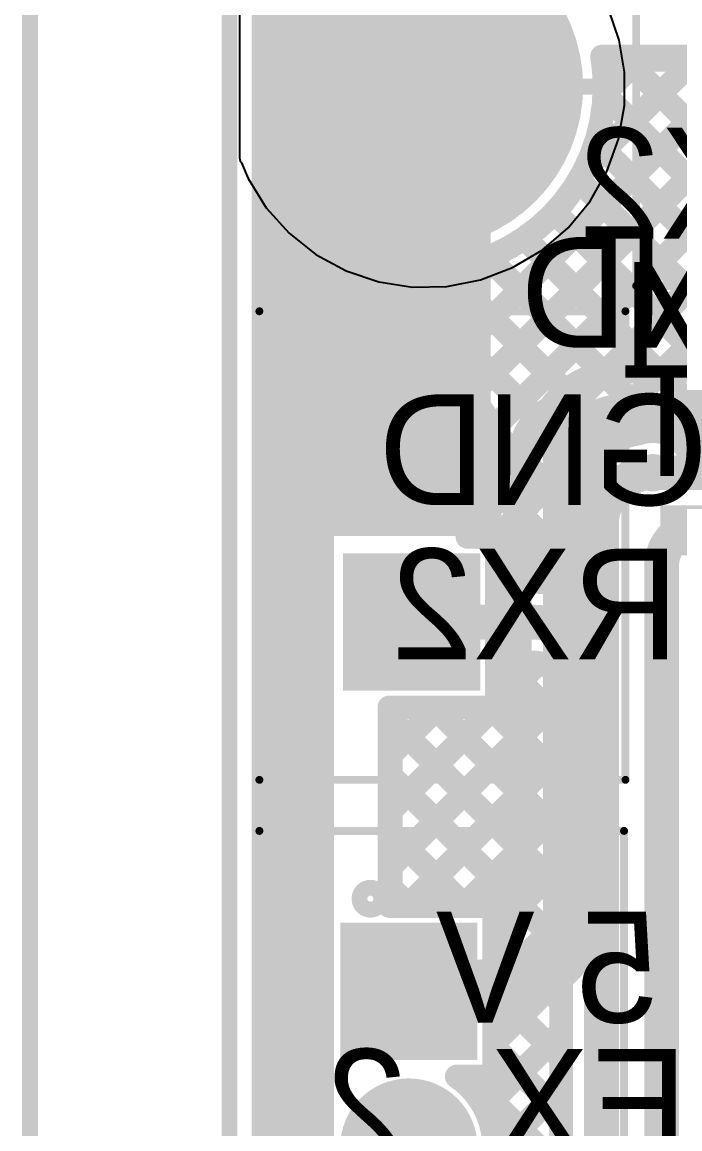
# Model space of a CAD drawing. Header units: millimetres. Extents: x 4.35 to 7.26, y 1.61 to 5.34.
# Drawn here: x 4.37 to 4.786, y 4.26 to 4.96 of the extents above; entities that cross this region are included whole.
import ezdxf

# ---------------------------------------------------------------- set-up
doc = ezdxf.new("R2010")
doc.units = ezdxf.units.MM
doc.header["$MEASUREMENT"] = 0
for name, color, linetype in [('BottomLayer', 5, 'Continuous'), ('BottomOverlay', 54, 'Continuous'), ('BottomPaste', 16, 'Continuous'), ('BottomSolder', 6, 'Continuous'), ('Mechanical1', 6, 'Continuous'), ('Mechanical2', 216, 'Continuous'), ('MultiLayer', 9, 'Continuous'), ('PadHoleLayer', 156, 'Continuous'), ('TopLayer', 1, 'Continuous'), ('TopOverlay', 2, 'Continuous'), ('TopSolder', 216, 'Continuous'), ('ViaHoleLayer', 16, 'Continuous')]:
    doc.layers.add(name, color=color, linetype=linetype)

# ---------------------------------------------------------------- blocks, each defined once
blk = doc.blocks.new('B2B_XH_A_LF__SN__65')
at = {"layer": 'BottomLayer', "const_width": 0.03937}
blk.add_lwpolyline([(0.02953, 0, 1), (0.0689, 0, 1)], format="xyb", close=True, dxfattribs=at)
at = {"layer": 'BottomLayer'}
blk.add_solid([(-0.08858, -0.03937), (-0.00984, -0.03937), (-0.08858, 0.03937), (-0.00984, 0.03937)], dxfattribs=at)
at = {"layer": 'BottomSolder', "const_width": 0.04337}
blk.add_lwpolyline([(0.02753, 0, 1), (0.0709, 0, 1)], format="xyb", close=True, dxfattribs=at)
at = {"layer": 'BottomSolder'}
blk.add_solid([(-0.09258, -0.04337), (-0.00584, -0.04337), (-0.09258, 0.04337), (-0.00584, 0.04337)], dxfattribs=at)
at = {"layer": 'MultiLayer', "const_width": 0.03937}
blk.add_lwpolyline([(0.02953, 0, 1), (0.0689, 0, 1)], format="xyb", close=True, dxfattribs=at)
at = {"layer": 'MultiLayer'}
blk.add_solid([(-0.08858, -0.03937), (-0.00984, -0.03937), (-0.08858, 0.03937), (-0.00984, 0.03937)], dxfattribs=at)
at = {"layer": 'PadHoleLayer', "const_width": 0.01969}
for points in [[(-0.05906, 0, 1), (-0.03937, 0, 1)], [(0.03937, 0, 1), (0.05906, 0, 1)]]:
    blk.add_lwpolyline(points, format="xyb", close=True, dxfattribs=at)
at = {"layer": 'TopLayer', "const_width": 0.03937}
blk.add_lwpolyline([(0.02953, 0, 1), (0.0689, 0, 1)], format="xyb", close=True, dxfattribs=at)
at = {"layer": 'TopLayer'}
blk.add_solid([(-0.08858, -0.03937), (-0.00984, -0.03937), (-0.08858, 0.03937), (-0.00984, 0.03937)], dxfattribs=at)
at = {"layer": 'TopOverlay', "const_width": 0.005}
for points in [[(-0.1489, 0.09614), (0.14724, 0.09614)], [(-0.1489, -0.13512), (-0.1489, 0.09614)], [(0.14724, -0.13512), (0.14724, 0.09614)], [(-0.1489, -0.13512), (0.14724, -0.13512)]]:
    blk.add_lwpolyline(points, dxfattribs=at)
at = {"layer": 'TopOverlay', "const_width": 0.0025}
for points in [[(-0.15015, 0.09614, 1), (-0.14765, 0.09614, 1)], [(-0.15015, 0.09614, 1), (-0.14765, 0.09614, 1)], [(0.14599, 0.09614, 1), (0.14849, 0.09614, 1)], [(0.14599, 0.09614, 1), (0.14849, 0.09614, 1)], [(-0.15015, -0.13512, 1), (-0.14765, -0.13512, 1)], [(-0.15015, -0.13512, 1), (-0.14765, -0.13512, 1)], [(0.14599, -0.13512, 1), (0.14849, -0.13512, 1)], [(0.14599, -0.13512, 1), (0.14849, -0.13512, 1)]]:
    blk.add_lwpolyline(points, format="xyb", close=True, dxfattribs=at)
at = {"layer": 'TopSolder', "const_width": 0.04337}
blk.add_lwpolyline([(0.02753, 0, 1), (0.0709, 0, 1)], format="xyb", close=True, dxfattribs=at)
at = {"layer": 'TopSolder'}
blk.add_solid([(-0.09258, -0.04337), (-0.00584, -0.04337), (-0.09258, 0.04337), (-0.00584, 0.04337)], dxfattribs=at)
blk = doc.blocks.new('B2B_XH_A_LF__SN__66')
at = {"layer": 'BottomLayer', "const_width": 0.03937}
blk.add_lwpolyline([(0.02953, 0, 1), (0.0689, 0, 1)], format="xyb", close=True, dxfattribs=at)
at = {"layer": 'BottomLayer'}
blk.add_solid([(-0.08858, -0.03937), (-0.00984, -0.03937), (-0.08858, 0.03937), (-0.00984, 0.03937)], dxfattribs=at)
at = {"layer": 'BottomSolder', "const_width": 0.04337}
blk.add_lwpolyline([(0.02753, 0, 1), (0.0709, 0, 1)], format="xyb", close=True, dxfattribs=at)
at = {"layer": 'BottomSolder'}
blk.add_solid([(-0.09258, -0.04337), (-0.00584, -0.04337), (-0.09258, 0.04337), (-0.00584, 0.04337)], dxfattribs=at)
at = {"layer": 'MultiLayer', "const_width": 0.03937}
blk.add_lwpolyline([(0.02953, 0, 1), (0.0689, 0, 1)], format="xyb", close=True, dxfattribs=at)
at = {"layer": 'MultiLayer'}
blk.add_solid([(-0.08858, -0.03937), (-0.00984, -0.03937), (-0.08858, 0.03937), (-0.00984, 0.03937)], dxfattribs=at)
at = {"layer": 'PadHoleLayer', "const_width": 0.01969}
for points in [[(-0.05906, 0, 1), (-0.03937, 0, 1)], [(0.03937, 0, 1), (0.05906, 0, 1)]]:
    blk.add_lwpolyline(points, format="xyb", close=True, dxfattribs=at)
at = {"layer": 'TopLayer', "const_width": 0.03937}
blk.add_lwpolyline([(0.02953, 0, 1), (0.0689, 0, 1)], format="xyb", close=True, dxfattribs=at)
at = {"layer": 'TopLayer'}
blk.add_solid([(-0.08858, -0.03937), (-0.00984, -0.03937), (-0.08858, 0.03937), (-0.00984, 0.03937)], dxfattribs=at)
at = {"layer": 'TopOverlay', "const_width": 0.005}
for points in [[(-0.1489, 0.09614), (0.14724, 0.09614)], [(-0.1489, 0.09614), (-0.1489, -0.13512)], [(0.14724, 0.09614), (0.14724, -0.13512)], [(-0.1489, -0.13512), (0.14724, -0.13512)]]:
    blk.add_lwpolyline(points, dxfattribs=at)
at = {"layer": 'TopOverlay', "const_width": 0.0025}
for points in [[(-0.15015, 0.09614, 1), (-0.14765, 0.09614, 1)], [(-0.15015, 0.09614, 1), (-0.14765, 0.09614, 1)], [(0.14599, 0.09614, 1), (0.14849, 0.09614, 1)], [(0.14599, 0.09614, 1), (0.14849, 0.09614, 1)], [(-0.15015, -0.13512, 1), (-0.14765, -0.13512, 1)], [(-0.15015, -0.13512, 1), (-0.14765, -0.13512, 1)], [(0.14599, -0.13512, 1), (0.14849, -0.13512, 1)], [(0.14599, -0.13512, 1), (0.14849, -0.13512, 1)]]:
    blk.add_lwpolyline(points, format="xyb", close=True, dxfattribs=at)
at = {"layer": 'TopSolder', "const_width": 0.04337}
blk.add_lwpolyline([(0.02753, 0, 1), (0.0709, 0, 1)], format="xyb", close=True, dxfattribs=at)
at = {"layer": 'TopSolder'}
blk.add_solid([(-0.09258, -0.04337), (-0.00584, -0.04337), (-0.09258, 0.04337), (-0.00584, 0.04337)], dxfattribs=at)
blk = doc.blocks.new('SOT_23_5_B_94')
at = {"layer": 'BottomLayer'}
for points in [[(-0.07283, 0.02559), (-0.02953, 0.02559), (-0.07283, 0.04921), (-0.02953, 0.04921)], [(0.02953, 0.02559), (0.07283, 0.02559), (0.02953, 0.04921), (0.07283, 0.04921)], [(-0.07283, -0.01181), (-0.02953, -0.01181), (-0.07283, 0.01181), (-0.02953, 0.01181)], [(-0.07283, -0.04921), (-0.02953, -0.04921), (-0.07283, -0.02559), (-0.02953, -0.02559)], [(0.02953, -0.04921), (0.07283, -0.04921), (0.02953, -0.02559), (0.07283, -0.02559)]]:
    blk.add_solid(points, dxfattribs=at)
at = {"layer": 'BottomOverlay', "const_width": 0.005}
for points in [[(0.02598, 0.0589), (-0.02945, 0.0589)], [(0.03465, 0.01646), (0.03465, -0.01732)], [(0.02598, -0.0589), (-0.02945, -0.0589)]]:
    blk.add_lwpolyline(points, dxfattribs=at)
at = {"layer": 'BottomOverlay'}
for points, const_width in [([(-0.0307, 0.0589, 1), (-0.0282, 0.0589, 1)], 0.0025), ([(0.02473, 0.0589, 1), (0.02723, 0.0589, 1)], 0.0025), ([(0.0334, 0.01646, 1), (0.0359, 0.01646, 1)], 0.0025), ([(0.0334, -0.01732, 1), (0.0359, -0.01732, 1)], 0.0025), ([(-0.0615, -0.0615, 1), (-0.06843, -0.0615, 1)], 0.01), ([(-0.07093, -0.0615, 1), (-0.06593, -0.0615, 1)], 0.005), ([(-0.064, -0.0615, 1), (-0.059, -0.0615, 1)], 0.005), ([(-0.0307, -0.0589, 1), (-0.0282, -0.0589, 1)], 0.0025), ([(0.02473, -0.0589, 1), (0.02723, -0.0589, 1)], 0.0025)]:
    blk.add_lwpolyline(points, format="xyb", close=True, dxfattribs=dict(at, const_width=const_width))
at = {"layer": 'BottomPaste'}
for points in [[(-0.07283, 0.02559), (-0.02953, 0.02559), (-0.07283, 0.04921), (-0.02953, 0.04921)], [(0.02953, 0.02559), (0.07283, 0.02559), (0.02953, 0.04921), (0.07283, 0.04921)], [(-0.07283, -0.01181), (-0.02953, -0.01181), (-0.07283, 0.01181), (-0.02953, 0.01181)], [(-0.07283, -0.04921), (-0.02953, -0.04921), (-0.07283, -0.02559), (-0.02953, -0.02559)], [(0.02953, -0.04921), (0.07283, -0.04921), (0.02953, -0.02559), (0.07283, -0.02559)]]:
    blk.add_solid(points, dxfattribs=at)
at = {"layer": 'BottomSolder'}
for points in [[(-0.07683, 0.02159), (-0.02553, 0.02159), (-0.07683, 0.05321), (-0.02553, 0.05321)], [(0.02553, 0.02159), (0.07683, 0.02159), (0.02553, 0.05321), (0.07683, 0.05321)], [(-0.07683, -0.01581), (-0.02553, -0.01581), (-0.07683, 0.01581), (-0.02553, 0.01581)], [(-0.07683, -0.05321), (-0.02553, -0.05321), (-0.07683, -0.02159), (-0.02553, -0.02159)], [(0.02553, -0.05321), (0.07683, -0.05321), (0.02553, -0.02159), (0.07683, -0.02159)]]:
    blk.add_solid(points, dxfattribs=at)
blk = doc.blocks.new('B4B_XH_A_LF__SN__111')
at = {"layer": 'BottomLayer', "const_width": 0.03937}
for points in [[(-0.0689, 0, 1), (-0.02953, 0, 1)], [(0.02953, 0, 1), (0.0689, 0, 1)], [(0.12795, 0, 1), (0.16732, 0, 1)]]:
    blk.add_lwpolyline(points, format="xyb", close=True, dxfattribs=at)
at = {"layer": 'BottomLayer'}
blk.add_solid([(-0.18701, -0.03937), (-0.10827, -0.03937), (-0.18701, 0.03937), (-0.10827, 0.03937)], dxfattribs=at)
at = {"layer": 'BottomSolder', "const_width": 0.04337}
for points in [[(-0.0709, 0, 1), (-0.02753, 0, 1)], [(0.02753, 0, 1), (0.0709, 0, 1)], [(0.12595, 0, 1), (0.16932, 0, 1)]]:
    blk.add_lwpolyline(points, format="xyb", close=True, dxfattribs=at)
at = {"layer": 'BottomSolder'}
blk.add_solid([(-0.19101, -0.04337), (-0.10427, -0.04337), (-0.19101, 0.04337), (-0.10427, 0.04337)], dxfattribs=at)
at = {"layer": 'MultiLayer', "const_width": 0.03937}
for points in [[(-0.0689, 0, 1), (-0.02953, 0, 1)], [(0.02953, 0, 1), (0.0689, 0, 1)], [(0.12795, 0, 1), (0.16732, 0, 1)]]:
    blk.add_lwpolyline(points, format="xyb", close=True, dxfattribs=at)
at = {"layer": 'MultiLayer'}
blk.add_solid([(-0.18701, -0.03937), (-0.10827, -0.03937), (-0.18701, 0.03937), (-0.10827, 0.03937)], dxfattribs=at)
at = {"layer": 'PadHoleLayer', "const_width": 0.01969}
for points in [[(-0.15748, 0, 1), (-0.1378, 0, 1)], [(-0.05906, 0, 1), (-0.03937, 0, 1)], [(0.03937, 0, 1), (0.05906, 0, 1)], [(0.1378, 0, 1), (0.15748, 0, 1)]]:
    blk.add_lwpolyline(points, format="xyb", close=True, dxfattribs=at)
at = {"layer": 'TopLayer', "const_width": 0.03937}
for points in [[(-0.0689, 0, 1), (-0.02953, 0, 1)], [(0.02953, 0, 1), (0.0689, 0, 1)], [(0.12795, 0, 1), (0.16732, 0, 1)]]:
    blk.add_lwpolyline(points, format="xyb", close=True, dxfattribs=at)
at = {"layer": 'TopLayer'}
blk.add_solid([(-0.18701, -0.03937), (-0.10827, -0.03937), (-0.18701, 0.03937), (-0.10827, 0.03937)], dxfattribs=at)
at = {"layer": 'TopOverlay', "const_width": 0.005}
for points in [[(-0.24898, -0.09441), (-0.24898, 0.13598)], [(0.24425, 0.13598), (-0.24898, 0.13598)], [(0.24425, -0.09441), (0.24425, 0.13598)], [(0.24425, -0.09441), (-0.24898, -0.09441)]]:
    blk.add_lwpolyline(points, dxfattribs=at)
at = {"layer": 'TopOverlay'}
for points, const_width in [([(-0.25023, 0.13598, 1), (-0.24773, 0.13598, 1)], 0.0025), ([(-0.25023, 0.13598, 1), (-0.24773, 0.13598, 1)], 0.0025), ([(0.243, 0.13598, 1), (0.2455, 0.13598, 1)], 0.0025), ([(0.243, 0.13598, 1), (0.2455, 0.13598, 1)], 0.0025), ([(-0.19921, -0.02425, 1), (-0.21307, -0.02425, 1)], 0.01), ([(-0.21557, -0.02425, 1), (-0.21057, -0.02425, 1)], 0.005), ([(-0.20171, -0.02425, 1), (-0.19671, -0.02425, 1)], 0.005), ([(-0.25023, -0.09441, 1), (-0.24773, -0.09441, 1)], 0.0025), ([(-0.25023, -0.09441, 1), (-0.24773, -0.09441, 1)], 0.0025), ([(0.243, -0.09441, 1), (0.2455, -0.09441, 1)], 0.0025), ([(0.243, -0.09441, 1), (0.2455, -0.09441, 1)], 0.0025)]:
    blk.add_lwpolyline(points, format="xyb", close=True, dxfattribs=dict(at, const_width=const_width))
at = {"layer": 'TopSolder', "const_width": 0.04337}
for points in [[(-0.0709, 0, 1), (-0.02753, 0, 1)], [(0.02753, 0, 1), (0.0709, 0, 1)], [(0.12595, 0, 1), (0.16932, 0, 1)]]:
    blk.add_lwpolyline(points, format="xyb", close=True, dxfattribs=at)
at = {"layer": 'TopSolder'}
blk.add_solid([(-0.19101, -0.04337), (-0.10427, -0.04337), (-0.19101, 0.04337), (-0.10427, 0.04337)], dxfattribs=at)

msp = doc.modelspace()

# ---------------------------------------------------------------- linework, layer by layer
at = {"layer": 'BottomLayer'}
for points, const_width in [([(4.57279, 4.919, 1), (4.67121, 4.919, 1)], 0.09843), ([(4.73261, 4.938, 1), (4.74011, 4.938, 1)], 0.0075), ([(4.73261, 4.938, 1), (4.74011, 4.938, 1)], 0.0075), ([(4.74561, 4.938, 1), (4.75311, 4.938, 1)], 0.0075), ([(4.75748, 4.938, 1), (4.76498, 4.938, 1)], 0.0075), ([(4.78097, 4.938, 1), (4.78847, 4.938, 1)], 0.0075), ([(4.69609, 4.92151, 1), (4.70791, 4.92151, 1)], 0.01181), ([(4.53609, 4.91649, 1), (4.54791, 4.91649, 1)], 0.01181), ([(4.6195, 4.919, 1), (4.6245, 4.919, 1)], 0.005), ([(4.6195, 4.919, 1), (4.6245, 4.919, 1)], 0.005), ([(4.72793, 4.919, 1), (4.73293, 4.919, 1)], 0.005), ([(4.73418, 4.919, 1), (4.74168, 4.919, 1)], 0.0075), ([(4.73418, 4.919, 1), (4.74168, 4.919, 1)], 0.0075), ([(4.73407, 4.91418, 1), (4.74158, 4.91418, 1)], 0.0075), ([(4.73409, 4.91462, 1), (4.74159, 4.91462, 1)], 0.0075), ([(4.7288, 4.8841, 1), (4.7363, 4.8841, 1)], 0.0075), ([(4.67444, 4.8642, 1), (4.68625, 4.8642, 1)], 0.01181), ([(4.5613, 4.86066, 1), (4.57311, 4.86066, 1)], 0.01181), ([(4.72188, 4.86705, 1), (4.72938, 4.86705, 1)], 0.0075), ([(4.71785, 4.85969, 1), (4.72535, 4.85969, 1)], 0.0075), ([(4.6186, 4.839, 1), (4.63041, 4.839, 1)], 0.01181), ([(4.70265, 4.83954, 1), (4.71015, 4.83954, 1)], 0.0075), ([(4.68359, 4.82324, 1), (4.69109, 4.82324, 1)], 0.0075), ([(4.6702, 4.81537, 1), (4.6777, 4.81537, 1)], 0.0075), ([(4.59725, 4.80499, 1), (4.60475, 4.80499, 1)], 0.0075), ([(4.59725, 4.80499, 1), (4.60475, 4.80499, 1)], 0.0075), ([(4.6195, 4.81057, 1), (4.6245, 4.81057, 1)], 0.005), ([(4.66045, 4.81103, 1), (4.66795, 4.81103, 1)], 0.0075), ([(4.59725, 4.80352, 1), (4.60475, 4.80352, 1)], 0.0075), ([(4.62263, 4.80316, 1), (4.63013, 4.80316, 1)], 0.0075), ([(4.63221, 4.80392, 1), (4.63971, 4.80392, 1)], 0.0075), ([(4.59725, 4.797, 1), (4.60475, 4.797, 1)], 0.0075), ([(4.59725, 4.797, 1), (4.60475, 4.797, 1)], 0.0075), ([(4.59925, 4.795, 1), (4.60675, 4.795, 1)], 0.0075), ([(4.59925, 4.795, 1), (4.60675, 4.795, 1)], 0.0075), ([(4.59925, 4.77977, 1), (4.60675, 4.77977, 1)], 0.0075), ([(4.59925, 4.76616, 1), (4.60675, 4.76616, 1)], 0.0075), ([(4.59925, 4.74442, 1), (4.60675, 4.74442, 1)], 0.0075), ([(4.73354, 4.73794, 1), (4.74104, 4.73794, 1)], 0.0075), ([(4.73435, 4.73809, 1), (4.74185, 4.73809, 1)], 0.0075), ([(4.74365, 4.7389, 1), (4.75115, 4.7389, 1)], 0.0075), ([(4.74365, 4.7389, 1), (4.75115, 4.7389, 1)], 0.0075), ([(4.75892, 4.73971, 1), (4.76642, 4.73971, 1)], 0.0075), ([(4.75892, 4.7389, 1), (4.76642, 4.7389, 1)], 0.0075), ([(4.76712, 4.73971, 1), (4.77462, 4.73971, 1)], 0.0075), ([(4.77132, 4.73971, 1), (4.77882, 4.73971, 1)], 0.0075), ([(4.59925, 4.73436, 1), (4.60675, 4.73436, 1)], 0.0075), ([(4.59925, 4.73436, 1), (4.60675, 4.73436, 1)], 0.0075), ([(4.62469, 4.7345, 1), (4.63219, 4.7345, 1)], 0.0075), ([(4.63376, 4.73166, 1), (4.64126, 4.73166, 1)], 0.0075), ([(4.61352, 4.72837, 1), (4.61852, 4.72837, 1)], 0.005), ([(4.64844, 4.72289, 1), (4.65594, 4.72289, 1)], 0.0075), ([(4.70946, 4.72667, 1), (4.71696, 4.72667, 1)], 0.0075), ([(4.69926, 4.71557, 1), (4.70676, 4.71557, 1)], 0.0075), ([(4.69926, 4.71557, 1), (4.70676, 4.71557, 1)], 0.0075), ([(4.7419, 4.7134, 1), (4.7529, 4.7134, 1)], 0.011), ([(4.7419, 4.7134, 1), (4.7529, 4.7134, 1)], 0.011), ([(4.69112, 4.70965, 1), (4.69862, 4.70965, 1)], 0.0075), ([(4.66385, 4.70295, 1), (4.67135, 4.70295, 1)], 0.0075), ([(4.66493, 4.70048, 1), (4.67243, 4.70048, 1)], 0.0075), ([(4.709, 4.685, 1), (4.729, 4.685, 1)], 0.02), ([(4.7135, 4.685, 1), (4.7245, 4.685, 1)], 0.011), ([(4.66914, 4.679, 1), (4.67664, 4.679, 1)], 0.0075), ([(4.66914, 4.679, 1), (4.67664, 4.679, 1)], 0.0075), ([(4.68075, 4.685, 1), (4.68825, 4.685, 1)], 0.0075), ([(4.68075, 4.685, 1), (4.68825, 4.685, 1)], 0.0075), ([(4.68075, 4.68466, 1), (4.68825, 4.68466, 1)], 0.0075), ([(4.68075, 4.6845, 1), (4.68825, 4.6845, 1)], 0.0075), ([(4.76253, 4.675, 1), (4.77434, 4.675, 1)], 0.01181), ([(4.61352, 4.679, 1), (4.61852, 4.679, 1)], 0.005), ([(4.61352, 4.679, 1), (4.61852, 4.679, 1)], 0.005), ([(4.66289, 4.679, 1), (4.66789, 4.679, 1)], 0.005), ([(4.66877, 4.67252, 1), (4.67627, 4.67252, 1)], 0.0075), ([(4.76294, 4.675, 1), (4.77394, 4.675, 1)], 0.011), ([(4.66689, 4.66316, 1), (4.67439, 4.66316, 1)], 0.0075), ([(4.68075, 4.64931, 1), (4.68825, 4.64931, 1)], 0.0075), ([(4.68075, 4.64914, 1), (4.68825, 4.64914, 1)], 0.0075), ([(4.65417, 4.64054, 1), (4.66167, 4.64054, 1)], 0.0075), ([(4.64762, 4.63444, 1), (4.65512, 4.63444, 1)], 0.0075), ([(4.64762, 4.63444, 1), (4.65512, 4.63444, 1)], 0.0075), ([(4.66026, 4.63444, 1), (4.66776, 4.63444, 1)], 0.0075), ([(4.66026, 4.63444, 1), (4.66776, 4.63444, 1)], 0.0075), ([(4.66605, 4.63444, 1), (4.67355, 4.63444, 1)], 0.0075), ([(4.66614, 4.63444, 1), (4.67364, 4.63444, 1)], 0.0075), ([(4.66614, 4.63444, 1), (4.67364, 4.63444, 1)], 0.0075), ([(4.66614, 4.62856, 1), (4.67364, 4.62856, 1)], 0.0075), ([(4.66614, 4.62856, 1), (4.67364, 4.62856, 1)], 0.0075), ([(4.68075, 4.61395, 1), (4.68825, 4.61395, 1)], 0.0075), ([(4.68075, 4.61379, 1), (4.68825, 4.61379, 1)], 0.0075), ([(4.66614, 4.59918, 1), (4.67364, 4.59918, 1)], 0.0075), ([(4.66614, 4.5932, 1), (4.67364, 4.5932, 1)], 0.0075), ([(4.68075, 4.5786, 1), (4.68825, 4.5786, 1)], 0.0075), ([(4.68075, 4.57843, 1), (4.68825, 4.57843, 1)], 0.0075), ([(4.66614, 4.56382, 1), (4.67364, 4.56382, 1)], 0.0075), ([(4.66614, 4.55785, 1), (4.67364, 4.55785, 1)], 0.0075), ([(4.68075, 4.54324, 1), (4.68825, 4.54324, 1)], 0.0075), ([(4.68075, 4.54308, 1), (4.68825, 4.54308, 1)], 0.0075), ([(4.59925, 4.5267, 1), (4.60675, 4.5267, 1)], 0.0075), ([(4.59925, 4.5267, 1), (4.60675, 4.5267, 1)], 0.0075), ([(4.62658, 4.5267, 1), (4.63408, 4.5267, 1)], 0.0075), ([(4.62902, 4.5267, 1), (4.63652, 4.5267, 1)], 0.0075), ([(4.66193, 4.5267, 1), (4.66943, 4.5267, 1)], 0.0075), ([(4.66438, 4.5267, 1), (4.67188, 4.5267, 1)], 0.0075), ([(4.66614, 4.52847, 1), (4.67364, 4.52847, 1)], 0.0075), ([(4.66614, 4.5267, 1), (4.67364, 4.5267, 1)], 0.0075), ([(4.66614, 4.5267, 1), (4.67364, 4.5267, 1)], 0.0075), ([(4.59925, 4.51868, 1), (4.60675, 4.51868, 1)], 0.0075), ([(4.68075, 4.50789, 1), (4.68825, 4.50789, 1)], 0.0075), ([(4.68075, 4.50772, 1), (4.68825, 4.50772, 1)], 0.0075), ([(4.59925, 4.49693, 1), (4.60675, 4.49693, 1)], 0.0075), ([(4.59925, 4.48332, 1), (4.60675, 4.48332, 1)], 0.0075), ([(4.68075, 4.47253, 1), (4.68825, 4.47253, 1)], 0.0075), ([(4.68075, 4.47236, 1), (4.68825, 4.47236, 1)], 0.0075), ([(4.59925, 4.46158, 1), (4.60675, 4.46158, 1)], 0.0075), ([(4.59925, 4.44797, 1), (4.60675, 4.44797, 1)], 0.0075), ([(4.68075, 4.43718, 1), (4.68825, 4.43718, 1)], 0.0075), ([(4.68075, 4.43701, 1), (4.68825, 4.43701, 1)], 0.0075), ([(4.59925, 4.42622, 1), (4.60675, 4.42622, 1)], 0.0075), ([(4.59925, 4.41261, 1), (4.60675, 4.41261, 1)], 0.0075), ([(4.709, 4.39671, 1), (4.729, 4.39671, 1)], 0.02), ([(4.709, 4.39671, 1), (4.729, 4.39671, 1)], 0.02), ([(4.59925, 4.40115, 1), (4.60675, 4.40115, 1)], 0.0075), ([(4.59925, 4.40115, 1), (4.60675, 4.40115, 1)], 0.0075), ([(4.60953, 4.40115, 1), (4.61703, 4.40115, 1)], 0.0075), ([(4.61072, 4.40115, 1), (4.61822, 4.40115, 1)], 0.0075), ([(4.64489, 4.40115, 1), (4.65239, 4.40115, 1)], 0.0075), ([(4.64607, 4.40115, 1), (4.65357, 4.40115, 1)], 0.0075), ([(4.66441, 4.40115, 1), (4.67191, 4.40115, 1)], 0.0075), ([(4.66441, 4.40115, 1), (4.67191, 4.40115, 1)], 0.0075), ([(4.68075, 4.40182, 1), (4.68825, 4.40182, 1)], 0.0075), ([(4.68075, 4.40165, 1), (4.68825, 4.40165, 1)], 0.0075), ([(4.67917, 4.39356, 1), (4.68667, 4.39356, 1)], 0.0075), ([(4.67919, 4.39357, 1), (4.68669, 4.39357, 1)], 0.0075), ([(4.67919, 4.39357, 1), (4.68669, 4.39357, 1)], 0.0075), ([(4.68075, 4.39671, 1), (4.68825, 4.39671, 1)], 0.0075), ([(4.68075, 4.39671, 1), (4.68825, 4.39671, 1)], 0.0075), ([(4.66441, 4.38532, 1), (4.67191, 4.38532, 1)], 0.0075), ([(4.67543, 4.39032, 1), (4.68293, 4.39032, 1)], 0.0075), ([(4.67543, 4.39032, 1), (4.68293, 4.39032, 1)], 0.0075), ([(4.67543, 4.39032, 1), (4.68293, 4.39032, 1)], 0.0075), ([(4.66441, 4.3834, 1), (4.67191, 4.3834, 1)], 0.0075), ([(4.66441, 4.3834, 1), (4.67191, 4.3834, 1)], 0.0075), ([(4.69358, 4.36593, 1), (4.71358, 4.36593, 1)], 0.02), ([(4.69358, 4.36593, 1), (4.71358, 4.36593, 1)], 0.02), ([(4.60429, 4.34728, 1), (4.62429, 4.34728, 1)], 0.02), ([(4.64855, 4.34728, 1), (4.66855, 4.34728, 1)], 0.02), ([(4.64855, 4.34728, 1), (4.66855, 4.34728, 1)], 0.02)]:
    msp.add_lwpolyline(points, format="xyb", close=True, dxfattribs=dict(at, const_width=const_width))
for points, const_width in [([(4.72563, 4.86705), (4.79658, 4.938)], 0.015), ([(4.73636, 4.938), (4.8037, 4.938)], 0.015), ([(4.73784, 4.91462), (4.76123, 4.938)], 0.015), ([(4.74936, 4.938), (4.8037, 4.88366)], 0.015), ([(4.78472, 4.938), (4.8037, 4.91901)], 0.015), ([(4.622, 4.919), (4.73043, 4.919)], 0.01), ([(4.622, 4.81057), (4.622, 4.919)], 0.01), ([(4.62844, 4.7345), (4.8037, 4.90977)], 0.015), ([(4.73782, 4.91418), (4.83037, 4.82164)], 0.015), ([(4.73255, 4.8841), (4.81833, 4.79832)], 0.015), ([(4.65219, 4.72289), (4.8037, 4.87441)], 0.015), ([(4.6676, 4.70295), (4.8333, 4.86865)], 0.015), ([(4.7216, 4.85969), (4.8175, 4.7638)], 0.015), ([(4.7064, 4.83954), (4.80623, 4.73971)], 0.015), ([(4.7381, 4.73809), (4.84583, 4.84582)], 0.015), ([(4.68734, 4.82324), (4.77087, 4.73971)], 0.015), ([(4.603, 4.74442), (4.67395, 4.81537)], 0.015), ([(4.601, 4.797), (4.601, 4.80499)], 0.015), ([(4.6642, 4.81103), (4.73729, 4.73794)], 0.015), ([(4.601, 4.80352), (4.69487, 4.70965)], 0.015), ([(4.603, 4.77977), (4.62638, 4.80316)], 0.015), ([(4.63596, 4.80392), (4.71321, 4.72667)], 0.015), ([(4.603, 4.73436), (4.603, 4.795)], 0.015), ([(4.77507, 4.73971), (4.8175, 4.78214)], 0.015), ([(4.603, 4.76616), (4.63751, 4.73166)], 0.015), ([(4.7474, 4.7389), (4.76267, 4.7389)], 0.015), ([(4.76267, 4.73971), (4.8175, 4.73971)], 0.015), ([(4.61602, 4.679), (4.61602, 4.72837)], 0.01), ([(4.7474, 4.7134), (4.79882, 4.7134)], 0.022), ([(4.66868, 4.70048), (4.6845, 4.68466)], 0.015), ([(4.719, 4.39671), (4.719, 4.685)], 0.04), ([(4.67252, 4.67252), (4.6845, 4.6845)], 0.015), ([(4.6845, 4.39671), (4.6845, 4.685)], 0.015), ([(4.61602, 4.679), (4.66539, 4.679)], 0.01), ([(4.76844, 4.675), (4.84, 4.675)], 0.022), ([(4.67064, 4.66316), (4.6845, 4.64931)], 0.015), ([(4.6698, 4.63444), (4.6845, 4.64914)], 0.015), ([(4.65792, 4.64054), (4.66401, 4.63444)], 0.015), ([(4.65137, 4.63444), (4.66989, 4.63444)], 0.015), ([(4.66401, 4.63444), (4.66989, 4.62856)], 0.015), ([(4.66989, 4.5267), (4.66989, 4.63444)], 0.015), ([(4.66989, 4.62856), (4.6845, 4.61395)], 0.015), ([(4.66989, 4.59918), (4.6845, 4.61379)], 0.015), ([(4.66989, 4.5932), (4.6845, 4.5786)], 0.015), ([(4.66989, 4.56382), (4.6845, 4.57843)], 0.015), ([(4.66989, 4.55785), (4.6845, 4.54324)], 0.015), ([(4.66989, 4.52847), (4.6845, 4.54308)], 0.015), ([(4.603, 4.5267), (4.66989, 4.5267)], 0.015), ([(4.603, 4.46158), (4.66813, 4.5267)], 0.015), ([(4.603, 4.49693), (4.63277, 4.5267)], 0.015), ([(4.603, 4.40115), (4.603, 4.5267)], 0.015), ([(4.63033, 4.5267), (4.6845, 4.47253)], 0.015), ([(4.66568, 4.5267), (4.6845, 4.50789)], 0.015), ([(4.603, 4.51868), (4.6845, 4.43718)], 0.015), ([(4.603, 4.42622), (4.6845, 4.50772)], 0.015), ([(4.603, 4.48332), (4.6845, 4.40182)], 0.015), ([(4.61328, 4.40115), (4.6845, 4.47236)], 0.015), ([(4.603, 4.44797), (4.64982, 4.40115)], 0.015), ([(4.64864, 4.40115), (4.6845, 4.43701)], 0.015), ([(4.603, 4.41261), (4.61447, 4.40115)], 0.015), ([(4.603, 4.40115), (4.66816, 4.40115)], 0.015), ([(4.66816, 4.38532), (4.6845, 4.40165)], 0.015), ([(4.66816, 4.3834), (4.66816, 4.40115)], 0.015), ([(4.61429, 4.34728), (4.65855, 4.34728)], 0.04)]:
    msp.add_lwpolyline(points, dxfattribs=dict(at, const_width=const_width))
for points, const_width in [([(4.73636, 4.938, -0.041184), (4.73793, 4.919)], 0.015), ([(4.73793, 4.919, -0.46863), (4.601, 4.80499)], 0.015), ([(4.603, 4.795, -0.414214), (4.601, 4.797)], 0.015), ([(4.603, 4.73436, -0.483628), (4.67289, 4.679)], 0.015), ([(4.70301, 4.71557, -0.246781), (4.7474, 4.7389)], 0.015), ([(4.6845, 4.685, -0.279119), (4.70301, 4.71557)], 0.015), ([(4.719, 4.685, -0.414214), (4.7474, 4.7134)], 0.022), ([(4.67289, 4.679, -0.228929), (4.65137, 4.63444)], 0.015), ([(4.719, 4.39671, -0.236477), (4.70358, 4.36593)], 0.04), ([(4.67918, 4.39032, -0.036069), (4.68294, 4.39357)], 0.015), ([(4.67918, 4.39032, -0.035876), (4.68292, 4.39356)], 0.015), ([(4.6845, 4.39671, -0.234694), (4.68294, 4.39357)], 0.015), ([(4.67918, 4.39032, -0.112913), (4.66816, 4.3834)], 0.015), ([(4.70358, 4.36593, -0.198912), (4.65855, 4.34728)], 0.04)]:
    msp.add_lwpolyline(points, format="xyb", dxfattribs=dict(at, const_width=const_width))
for points in [[(4.515, 1.637), (4.567, 1.637), (4.515, 5.022), (4.567, 5.022)], [(4.523, 4.716), (4.66602, 4.716), (4.523, 4.989), (4.66602, 4.989)], [(4.66602, 4.635), (4.66602, 4.729), (4.54302, 4.635), (4.54302, 4.729)]]:
    msp.add_solid(points, dxfattribs=at)
at = {"layer": 'BottomSolder', "const_width": 0.10243}
msp.add_lwpolyline([(4.57079, 4.919, 1), (4.67321, 4.919, 1)], format="xyb", close=True, dxfattribs=at)
at = {"layer": 'Mechanical1', "const_width": 0.01}
msp.add_lwpolyline([(4.375, 3.56392), (4.375, 5.038)], dxfattribs=at)
at = {"layer": 'Mechanical2', "const_width": 0.01}
msp.add_lwpolyline([(4.501, 4.988), (4.501, 1.813)], dxfattribs=at)
at = {"layer": 'MultiLayer'}
for points, const_width in [([(4.57279, 4.919, 1), (4.67121, 4.919, 1)], 0.09843), ([(4.69609, 4.92151, 1), (4.70791, 4.92151, 1)], 0.01181), ([(4.53609, 4.91649, 1), (4.54791, 4.91649, 1)], 0.01181), ([(4.67444, 4.8642, 1), (4.68625, 4.8642, 1)], 0.01181), ([(4.5613, 4.86066, 1), (4.57311, 4.86066, 1)], 0.01181), ([(4.6186, 4.839, 1), (4.63041, 4.839, 1)], 0.01181), ([(4.76253, 4.675, 1), (4.77434, 4.675, 1)], 0.01181)]:
    msp.add_lwpolyline(points, format="xyb", close=True, dxfattribs=dict(at, const_width=const_width))
at = {"layer": 'PadHoleLayer', "const_width": 0.06102}
msp.add_lwpolyline([(4.59149, 4.919, 1), (4.65251, 4.919, 1)], format="xyb", close=True, dxfattribs=at)
at = {"layer": 'TopLayer'}
for p, q in [((4.5073, 4.984), (4.5073, 4.87436)), ((4.74722, 4.94829), (4.74073, 4.96761)), ((4.7505, 4.92819), (4.74722, 4.94829)), ((4.7505, 4.918), (4.7505, 4.92819)), ((4.7505, 4.90716), (4.7505, 4.918)), ((4.74678, 4.8858), (4.7505, 4.90716)), ((4.73946, 4.8654), (4.74678, 4.8858)), ((4.5073, 4.87436), (4.5073, 4.87388)), ((4.5073, 4.87388), (4.50747, 4.87295)), ((4.50747, 4.87295), (4.50783, 4.87207)), ((4.50783, 4.87207), (4.50834, 4.87126)), ((4.50834, 4.87126), (4.50866, 4.87092)), ((4.50866, 4.87092), (4.51273, 4.86087)), ((4.72875, 4.84655), (4.73946, 4.8654)), ((4.51273, 4.86087), (4.52419, 4.84247)), ((4.52419, 4.84247), (4.53863, 4.8263)), ((4.71496, 4.82982), (4.72875, 4.84655)), ((4.53863, 4.8263), (4.55564, 4.81285)), ((4.69851, 4.8157), (4.71496, 4.82982)), ((4.55564, 4.81285), (4.57469, 4.80251)), ((4.67988, 4.80461), (4.69851, 4.8157)), ((4.57469, 4.80251), (4.59524, 4.7956)), ((4.65962, 4.79688), (4.67988, 4.80461)), ((4.59524, 4.7956), (4.61667, 4.79231)), ((4.61667, 4.79231), (4.63834, 4.79274)), ((4.63834, 4.79274), (4.65962, 4.79688))]:
    msp.add_line(p, q, dxfattribs=at)
for points, const_width in [([(4.57279, 4.919, 1), (4.67121, 4.919, 1)], 0.09843), ([(4.73292, 4.936, 1), (4.74042, 4.936, 1)], 0.0075), ([(4.73292, 4.936, 1), (4.74042, 4.936, 1)], 0.0075), ([(4.74761, 4.936, 1), (4.75511, 4.936, 1)], 0.0075), ([(4.75548, 4.936, 1), (4.76298, 4.936, 1)], 0.0075), ([(4.78297, 4.936, 1), (4.79047, 4.936, 1)], 0.0075), ([(4.69609, 4.92151, 1), (4.70791, 4.92151, 1)], 0.01181), ([(4.53609, 4.91649, 1), (4.54791, 4.91649, 1)], 0.01181), ([(4.6195, 4.919, 1), (4.6245, 4.919, 1)], 0.005), ([(4.6195, 4.919, 1), (4.6245, 4.919, 1)], 0.005), ([(4.72793, 4.919, 1), (4.73293, 4.919, 1)], 0.005), ([(4.73418, 4.919, 1), (4.74168, 4.919, 1)], 0.0075), ([(4.73418, 4.919, 1), (4.74168, 4.919, 1)], 0.0075), ([(4.73407, 4.91418, 1), (4.74158, 4.91418, 1)], 0.0075), ([(4.73409, 4.91462, 1), (4.74159, 4.91462, 1)], 0.0075), ([(4.7288, 4.8841, 1), (4.7363, 4.8841, 1)], 0.0075), ([(4.67444, 4.8642, 1), (4.68625, 4.8642, 1)], 0.01181), ([(4.5613, 4.86066, 1), (4.57311, 4.86066, 1)], 0.01181), ([(4.72188, 4.86705, 1), (4.72938, 4.86705, 1)], 0.0075), ([(4.71785, 4.85969, 1), (4.72535, 4.85969, 1)], 0.0075), ([(4.6186, 4.839, 1), (4.63041, 4.839, 1)], 0.01181), ([(4.70265, 4.83954, 1), (4.71015, 4.83954, 1)], 0.0075), ([(4.68359, 4.82324, 1), (4.69109, 4.82324, 1)], 0.0075), ([(4.6702, 4.81537, 1), (4.6777, 4.81537, 1)], 0.0075), ([(4.59625, 4.80518, 1), (4.60375, 4.80518, 1)], 0.0075), ([(4.59625, 4.80518, 1), (4.60375, 4.80518, 1)], 0.0075), ([(4.6195, 4.81057, 1), (4.6245, 4.81057, 1)], 0.005), ([(4.66045, 4.81103, 1), (4.66795, 4.81103, 1)], 0.0075), ([(4.59625, 4.80452, 1), (4.60375, 4.80452, 1)], 0.0075), ([(4.62263, 4.80316, 1), (4.63013, 4.80316, 1)], 0.0075), ([(4.63221, 4.80392, 1), (4.63971, 4.80392, 1)], 0.0075), ([(4.59625, 4.795, 1), (4.60375, 4.795, 1)], 0.0075), ([(4.59625, 4.795, 1), (4.60375, 4.795, 1)], 0.0075), ([(4.59825, 4.793, 1), (4.60575, 4.793, 1)], 0.0075), ([(4.59825, 4.793, 1), (4.60575, 4.793, 1)], 0.0075), ([(4.59825, 4.77877, 1), (4.60575, 4.77877, 1)], 0.0075), ([(4.59825, 4.76716, 1), (4.60575, 4.76716, 1)], 0.0075), ([(4.59825, 4.74342, 1), (4.60575, 4.74342, 1)], 0.0075), ([(4.59825, 4.73411, 1), (4.60575, 4.73411, 1)], 0.0075), ([(4.59825, 4.73411, 1), (4.60575, 4.73411, 1)], 0.0075), ([(4.62469, 4.7345, 1), (4.63219, 4.7345, 1)], 0.0075), ([(4.63376, 4.73166, 1), (4.64126, 4.73166, 1)], 0.0075), ([(4.61352, 4.72837, 1), (4.61852, 4.72837, 1)], 0.005), ([(4.64844, 4.72289, 1), (4.65594, 4.72289, 1)], 0.0075), ([(4.66385, 4.70295, 1), (4.67135, 4.70295, 1)], 0.0075), ([(4.66493, 4.70048, 1), (4.67243, 4.70048, 1)], 0.0075), ([(4.75605, 4.69985, 1), (4.76355, 4.69985, 1)], 0.0075), ([(4.75605, 4.69985, 1), (4.76355, 4.69985, 1)], 0.0075), ([(4.76806, 4.70109, 1), (4.77556, 4.70109, 1)], 0.0075), ([(4.77092, 4.70056, 1), (4.77842, 4.70056, 1)], 0.0075), ([(4.74078, 4.69534, 1), (4.74828, 4.69534, 1)], 0.0075), ([(4.7885, 4.68618, 1), (4.796, 4.68618, 1)], 0.0075), ([(4.66914, 4.679, 1), (4.67664, 4.679, 1)], 0.0075), ([(4.66914, 4.679, 1), (4.67664, 4.679, 1)], 0.0075), ([(4.7206, 4.68017, 1), (4.7281, 4.68017, 1)], 0.0075), ([(4.76253, 4.675, 1), (4.77434, 4.675, 1)], 0.01181), ([(4.61352, 4.679, 1), (4.61852, 4.679, 1)], 0.005), ([(4.61352, 4.679, 1), (4.61852, 4.679, 1)], 0.005), ([(4.66289, 4.679, 1), (4.66789, 4.679, 1)], 0.005), ([(4.66877, 4.67252, 1), (4.67627, 4.67252, 1)], 0.0075), ([(4.76294, 4.675, 1), (4.77394, 4.675, 1)], 0.011), ([(4.66689, 4.66316, 1), (4.67439, 4.66316, 1)], 0.0075), ([(4.70853, 4.65689, 1), (4.71603, 4.65689, 1)], 0.0075), ([(4.73047, 4.64253, 1), (4.74147, 4.64253, 1)], 0.011), ([(4.73047, 4.64253, 1), (4.74147, 4.64253, 1)], 0.011), ([(4.65417, 4.64054, 1), (4.66167, 4.64054, 1)], 0.0075), ([(4.70672, 4.64253, 1), (4.71422, 4.64253, 1)], 0.0075), ([(4.70672, 4.64253, 1), (4.71422, 4.64253, 1)], 0.0075), ([(4.70672, 4.63976, 1), (4.71422, 4.63976, 1)], 0.0075), ([(4.64762, 4.63444, 1), (4.65512, 4.63444, 1)], 0.0075), ([(4.64762, 4.63444, 1), (4.65512, 4.63444, 1)], 0.0075), ([(4.66026, 4.63444, 1), (4.66776, 4.63444, 1)], 0.0075), ([(4.66026, 4.63444, 1), (4.66776, 4.63444, 1)], 0.0075), ([(4.66605, 4.63444, 1), (4.67355, 4.63444, 1)], 0.0075), ([(4.66614, 4.63444, 1), (4.67364, 4.63444, 1)], 0.0075), ([(4.66614, 4.63444, 1), (4.67364, 4.63444, 1)], 0.0075), ([(4.66614, 4.62856, 1), (4.67364, 4.62856, 1)], 0.0075), ([(4.66614, 4.62856, 1), (4.67364, 4.62856, 1)], 0.0075), ([(4.70672, 4.62334, 1), (4.71422, 4.62334, 1)], 0.0075), ([(4.7685, 4.616, 1), (4.7795, 4.616, 1)], 0.011), ([(4.7685, 4.616, 1), (4.7795, 4.616, 1)], 0.011), ([(4.66614, 4.60607, 1), (4.67364, 4.60607, 1)], 0.0075), ([(4.66614, 4.60607, 1), (4.67364, 4.60607, 1)], 0.0075), ([(4.67304, 4.60607, 1), (4.68054, 4.60607, 1)], 0.0075), ([(4.68863, 4.60607, 1), (4.69613, 4.60607, 1)], 0.0075), ([(4.68919, 4.60607, 1), (4.69669, 4.60607, 1)], 0.0075), ([(4.68919, 4.60607, 1), (4.69669, 4.60607, 1)], 0.0075), ([(4.70672, 4.60379, 1), (4.71422, 4.60379, 1)], 0.0075), ([(4.70672, 4.60379, 1), (4.71422, 4.60379, 1)], 0.0075), ([(4.61052, 4.58057, 1), (4.62152, 4.58057, 1)], 0.011), ([(4.68744, 4.58057, 1), (4.69844, 4.58057, 1)], 0.011), ([(4.68744, 4.58057, 1), (4.69844, 4.58057, 1)], 0.011), ([(4.66614, 4.55507, 1), (4.67364, 4.55507, 1)], 0.0075), ([(4.66614, 4.55507, 1), (4.67364, 4.55507, 1)], 0.0075), ([(4.66892, 4.55507, 1), (4.67642, 4.55507, 1)], 0.0075), ([(4.68919, 4.55507, 1), (4.69669, 4.55507, 1)], 0.0075), ([(4.68919, 4.55507, 1), (4.69669, 4.55507, 1)], 0.0075), ([(4.69244, 4.55477, 1), (4.69994, 4.55477, 1)], 0.0075), ([(4.73047, 4.53754, 1), (4.74147, 4.53754, 1)], 0.011), ([(4.73047, 4.53754, 1), (4.74147, 4.53754, 1)], 0.011), ([(4.73047, 4.53754, 1), (4.74147, 4.53754, 1)], 0.011), ([(4.70672, 4.53754, 1), (4.71422, 4.53754, 1)], 0.0075), ([(4.70672, 4.53754, 1), (4.71422, 4.53754, 1)], 0.0075), ([(4.70672, 4.53369, 1), (4.71422, 4.53369, 1)], 0.0075), ([(4.59825, 4.5267, 1), (4.60575, 4.5267, 1)], 0.0075), ([(4.59825, 4.5267, 1), (4.60575, 4.5267, 1)], 0.0075), ([(4.62658, 4.5267, 1), (4.63408, 4.5267, 1)], 0.0075), ([(4.62902, 4.5267, 1), (4.63652, 4.5267, 1)], 0.0075), ([(4.66193, 4.5267, 1), (4.66943, 4.5267, 1)], 0.0075), ([(4.66438, 4.5267, 1), (4.67188, 4.5267, 1)], 0.0075), ([(4.66614, 4.52847, 1), (4.67364, 4.52847, 1)], 0.0075), ([(4.66614, 4.5267, 1), (4.67364, 4.5267, 1)], 0.0075), ([(4.66614, 4.5267, 1), (4.67364, 4.5267, 1)], 0.0075), ([(4.59825, 4.51968, 1), (4.60575, 4.51968, 1)], 0.0075), ([(4.70672, 4.51727, 1), (4.71422, 4.51727, 1)], 0.0075), ([(4.70672, 4.49834, 1), (4.71422, 4.49834, 1)], 0.0075), ([(4.59825, 4.49593, 1), (4.60575, 4.49593, 1)], 0.0075), ([(4.59825, 4.48432, 1), (4.60575, 4.48432, 1)], 0.0075), ([(4.70672, 4.48192, 1), (4.71422, 4.48192, 1)], 0.0075), ([(4.70672, 4.46298, 1), (4.71422, 4.46298, 1)], 0.0075), ([(4.59825, 4.46058, 1), (4.60575, 4.46058, 1)], 0.0075), ([(4.59825, 4.44897, 1), (4.60575, 4.44897, 1)], 0.0075), ([(4.70672, 4.44656, 1), (4.71422, 4.44656, 1)], 0.0075), ([(4.70672, 4.42763, 1), (4.71422, 4.42763, 1)], 0.0075), ([(4.59825, 4.42522, 1), (4.60575, 4.42522, 1)], 0.0075), ([(4.59825, 4.41361, 1), (4.60575, 4.41361, 1)], 0.0075), ([(4.70672, 4.41121, 1), (4.71422, 4.41121, 1)], 0.0075), ([(4.59825, 4.40115, 1), (4.60575, 4.40115, 1)], 0.0075), ([(4.59825, 4.40115, 1), (4.60575, 4.40115, 1)], 0.0075), ([(4.60953, 4.40115, 1), (4.61703, 4.40115, 1)], 0.0075), ([(4.61072, 4.40115, 1), (4.61822, 4.40115, 1)], 0.0075), ([(4.64489, 4.40115, 1), (4.65239, 4.40115, 1)], 0.0075), ([(4.64607, 4.40115, 1), (4.65357, 4.40115, 1)], 0.0075), ([(4.66441, 4.40115, 1), (4.67191, 4.40115, 1)], 0.0075), ([(4.66441, 4.40115, 1), (4.67191, 4.40115, 1)], 0.0075), ([(4.70672, 4.39227, 1), (4.71422, 4.39227, 1)], 0.0075), ([(4.66441, 4.38532, 1), (4.67191, 4.38532, 1)], 0.0075), ([(4.66441, 4.38281, 1), (4.67191, 4.38281, 1)], 0.0075), ([(4.70672, 4.37585, 1), (4.71422, 4.37585, 1)], 0.0075), ([(4.70672, 4.35692, 1), (4.71422, 4.35692, 1)], 0.0075), ([(4.66441, 4.34996, 1), (4.67191, 4.34996, 1)], 0.0075), ([(4.66441, 4.34745, 1), (4.67191, 4.34745, 1)], 0.0075), ([(4.70672, 4.34049, 1), (4.71422, 4.34049, 1)], 0.0075), ([(4.70672, 4.32156, 1), (4.71422, 4.32156, 1)], 0.0075), ([(4.66441, 4.31461, 1), (4.67191, 4.31461, 1)], 0.0075), ([(4.66441, 4.31209, 1), (4.67191, 4.31209, 1)], 0.0075), ([(4.70672, 4.30514, 1), (4.71422, 4.30514, 1)], 0.0075), ([(4.64082, 4.29341, 1), (4.64832, 4.29341, 1)], 0.0075), ([(4.64082, 4.29341, 1), (4.64832, 4.29341, 1)], 0.0075), ([(4.64775, 4.29341, 1), (4.65525, 4.29341, 1)], 0.0075), ([(4.66441, 4.29341, 1), (4.67191, 4.29341, 1)], 0.0075), ([(4.66441, 4.29341, 1), (4.67191, 4.29341, 1)], 0.0075), ([(4.70672, 4.28621, 1), (4.71422, 4.28621, 1)], 0.0075), ([(4.65852, 4.27335, 1), (4.66602, 4.27335, 1)], 0.0075), ([(4.70672, 4.26978, 1), (4.71422, 4.26978, 1)], 0.0075)]:
    msp.add_lwpolyline(points, format="xyb", close=True, dxfattribs=dict(at, const_width=const_width))
for points, const_width in [([(4.72563, 4.86705), (4.79458, 4.936)], 0.015), ([(4.73667, 4.936), (4.8037, 4.936)], 0.015), ([(4.73784, 4.91462), (4.75923, 4.936)], 0.015), ([(4.75136, 4.936), (4.8037, 4.88366)], 0.015), ([(4.78672, 4.936), (4.8037, 4.91901)], 0.015), ([(4.622, 4.81057), (4.622, 4.919)], 0.01), ([(4.622, 4.919), (4.73043, 4.919)], 0.01), ([(4.62844, 4.7345), (4.8037, 4.90977)], 0.015), ([(4.73782, 4.91418), (4.83207, 4.81993)], 0.015), ([(4.73255, 4.8841), (4.83207, 4.78458)], 0.015), ([(4.65219, 4.72289), (4.8037, 4.87441)], 0.015), ([(4.6676, 4.70295), (4.83207, 4.86743)], 0.015), ([(4.7216, 4.85969), (4.83207, 4.74922)], 0.015), ([(4.7064, 4.83954), (4.83207, 4.71387)], 0.015), ([(4.67252, 4.67252), (4.83207, 4.83207)], 0.015), ([(4.68734, 4.82324), (4.83154, 4.67905)], 0.015), ([(4.602, 4.74342), (4.67395, 4.81537)], 0.015), ([(4.6, 4.795), (4.6, 4.80518)], 0.015), ([(4.6642, 4.81103), (4.77467, 4.70056)], 0.015), ([(4.6, 4.80452), (4.72435, 4.68017)], 0.015), ([(4.602, 4.77877), (4.62638, 4.80316)], 0.015), ([(4.63596, 4.80392), (4.74453, 4.69534)], 0.015), ([(4.602, 4.73411), (4.602, 4.793)], 0.015), ([(4.6698, 4.63444), (4.83207, 4.79672)], 0.015), ([(4.602, 4.76716), (4.63751, 4.73166)], 0.015), ([(4.77181, 4.70109), (4.83207, 4.76136)], 0.015), ([(4.61602, 4.679), (4.61602, 4.72837)], 0.01), ([(4.79225, 4.68618), (4.83207, 4.72601)], 0.015), ([(4.66868, 4.70048), (4.71228, 4.65689)], 0.015), ([(4.61602, 4.679), (4.66539, 4.679)], 0.01), ([(4.67064, 4.66316), (4.71047, 4.62334)], 0.015), ([(4.73597, 4.53754), (4.73597, 4.64253)], 0.022), ([(4.65792, 4.64054), (4.66401, 4.63444)], 0.015), ([(4.67679, 4.60607), (4.71047, 4.63976)], 0.015), ([(4.71047, 4.60379), (4.71047, 4.64253)], 0.015), ([(4.65137, 4.63444), (4.66989, 4.63444)], 0.015), ([(4.66401, 4.63444), (4.66989, 4.62856)], 0.015), ([(4.66989, 4.60607), (4.66989, 4.63444)], 0.015), ([(4.66989, 4.62856), (4.69238, 4.60607)], 0.015), ([(4.774, 4.217), (4.774, 4.616)], 0.022), ([(4.66989, 4.60607), (4.69294, 4.60607)], 0.015), ([(4.61602, 4.58057), (4.69294, 4.58057)], 0.022), ([(4.66989, 4.55507), (4.69294, 4.55507)], 0.015), ([(4.66989, 4.5267), (4.66989, 4.55507)], 0.015), ([(4.66989, 4.52847), (4.69619, 4.55477)], 0.015), ([(4.67267, 4.55507), (4.71047, 4.51727)], 0.015), ([(4.73597, 4.218), (4.73597, 4.53754)], 0.022), ([(4.602, 4.42522), (4.71047, 4.53369)], 0.015), ([(4.71047, 4.22448), (4.71047, 4.53754)], 0.015), ([(4.602, 4.46058), (4.66813, 4.5267)], 0.015), ([(4.602, 4.5267), (4.66989, 4.5267)], 0.015), ([(4.602, 4.49593), (4.63277, 4.5267)], 0.015), ([(4.602, 4.40115), (4.602, 4.5267)], 0.015), ([(4.63033, 4.5267), (4.71047, 4.44656)], 0.015), ([(4.66568, 4.5267), (4.71047, 4.48192)], 0.015), ([(4.602, 4.51968), (4.71047, 4.41121)], 0.015), ([(4.61328, 4.40115), (4.71047, 4.49834)], 0.015), ([(4.602, 4.48432), (4.71047, 4.37585)], 0.015), ([(4.64864, 4.40115), (4.71047, 4.46298)], 0.015), ([(4.602, 4.44897), (4.64982, 4.40115)], 0.015), ([(4.66816, 4.38532), (4.71047, 4.42763)], 0.015), ([(4.602, 4.41361), (4.61447, 4.40115)], 0.015), ([(4.602, 4.40115), (4.66816, 4.40115)], 0.015), ([(4.66816, 4.29341), (4.66816, 4.40115)], 0.015), ([(4.66816, 4.34996), (4.71047, 4.39227)], 0.015), ([(4.66816, 4.38281), (4.71047, 4.34049)], 0.015), ([(4.66816, 4.31461), (4.71047, 4.35692)], 0.015), ([(4.66816, 4.34745), (4.71047, 4.30514)], 0.015), ([(4.66227, 4.27335), (4.71047, 4.32156)], 0.015), ([(4.66816, 4.31209), (4.71047, 4.26978)], 0.015), ([(4.64457, 4.29341), (4.66816, 4.29341)], 0.015), ([(4.6515, 4.29341), (4.71047, 4.23443)], 0.015), ([(4.66791, 4.24364), (4.71047, 4.28621)], 0.015)]:
    msp.add_lwpolyline(points, dxfattribs=dict(at, const_width=const_width))
for points, const_width in [([(4.73667, 4.936, -0.036811), (4.73793, 4.919)], 0.015), ([(4.73793, 4.919, -0.47131), (4.6, 4.80518)], 0.015), ([(4.602, 4.793, -0.414214), (4.6, 4.795)], 0.015), ([(4.602, 4.73411, -0.489225), (4.67289, 4.679)], 0.015), ([(4.71047, 4.64253, -0.371055), (4.7598, 4.69985)], 0.015), ([(4.7598, 4.69985, -0.515941), (4.79475, 4.675)], 0.015), ([(4.67289, 4.679, -0.228929), (4.65137, 4.63444)], 0.015), ([(4.73597, 4.64253, -0.414214), (4.76844, 4.675)], 0.022), ([(4.774, 4.616, -0.414214), (4.8, 4.642)], 0.022), ([(4.69294, 4.60607, -0.064776), (4.71047, 4.60379)], 0.015), ([(4.69294, 4.58057, -0.414214), (4.73597, 4.53754)], 0.022), ([(4.69294, 4.55507, -0.414214), (4.71047, 4.53754)], 0.015), ([(4.64457, 4.29341, -0.248403), (4.66816, 4.24885)], 0.015)]:
    msp.add_lwpolyline(points, format="xyb", dxfattribs=dict(at, const_width=const_width))
at = {"layer": 'TopSolder', "const_width": 0.10243}
msp.add_lwpolyline([(4.57079, 4.919, 1), (4.67321, 4.919, 1)], format="xyb", close=True, dxfattribs=at)
at = {"layer": 'ViaHoleLayer', "const_width": 0.00591}
for points in [[(4.69905, 4.92151, 1), (4.70495, 4.92151, 1)], [(4.53905, 4.91649, 1), (4.54495, 4.91649, 1)], [(4.67739, 4.8642, 1), (4.68329, 4.8642, 1)], [(4.56425, 4.86066, 1), (4.57016, 4.86066, 1)], [(4.62155, 4.839, 1), (4.62746, 4.839, 1)], [(4.76548, 4.675, 1), (4.77139, 4.675, 1)]]:
    msp.add_lwpolyline(points, format="xyb", close=True, dxfattribs=at)

# ---------------------------------------------------------------- block references
for name, p, rotation in [('B2B_XH_A_LF__SN__65', (4.90679, 4.92819), 360), ('B2B_XH_A_LF__SN__66', (4.61602, 4.62979), 90), ('SOT_23_5_B_94', (4.85, 4.676), 180), ('B4B_XH_A_LF__SN__111', (4.61429, 4.19964), 270)]:
    msp.add_blockref(name, p, dxfattribs=dict(rotation=rotation))

# ---------------------------------------------------------------- texts
at = {"layer": 'BottomOverlay', "text_generation_flag": 2}
for s, p in [('TX2', (4.893, 4.823)), ('GND', (4.893, 4.754)), ('GND', (4.80335, 4.65454)), ('RX2', (4.785, 4.557)), ('5 V', (4.77189, 4.32754)), ('#NEX_2', (4.91027, 4.24075))]:
    msp.add_text(s, height=0.07, rotation=360, dxfattribs=at).set_placement(p)
at = {"layer": 'TopOverlay'}
for s, p in [('NEXTION', (4.749, 4.73824)), ('TESTING', (4.749, 4.67282))]:
    msp.add_text(s, height=0.07, rotation=360, dxfattribs=at).set_placement(p)

doc.saveas('drawing.dxf')
